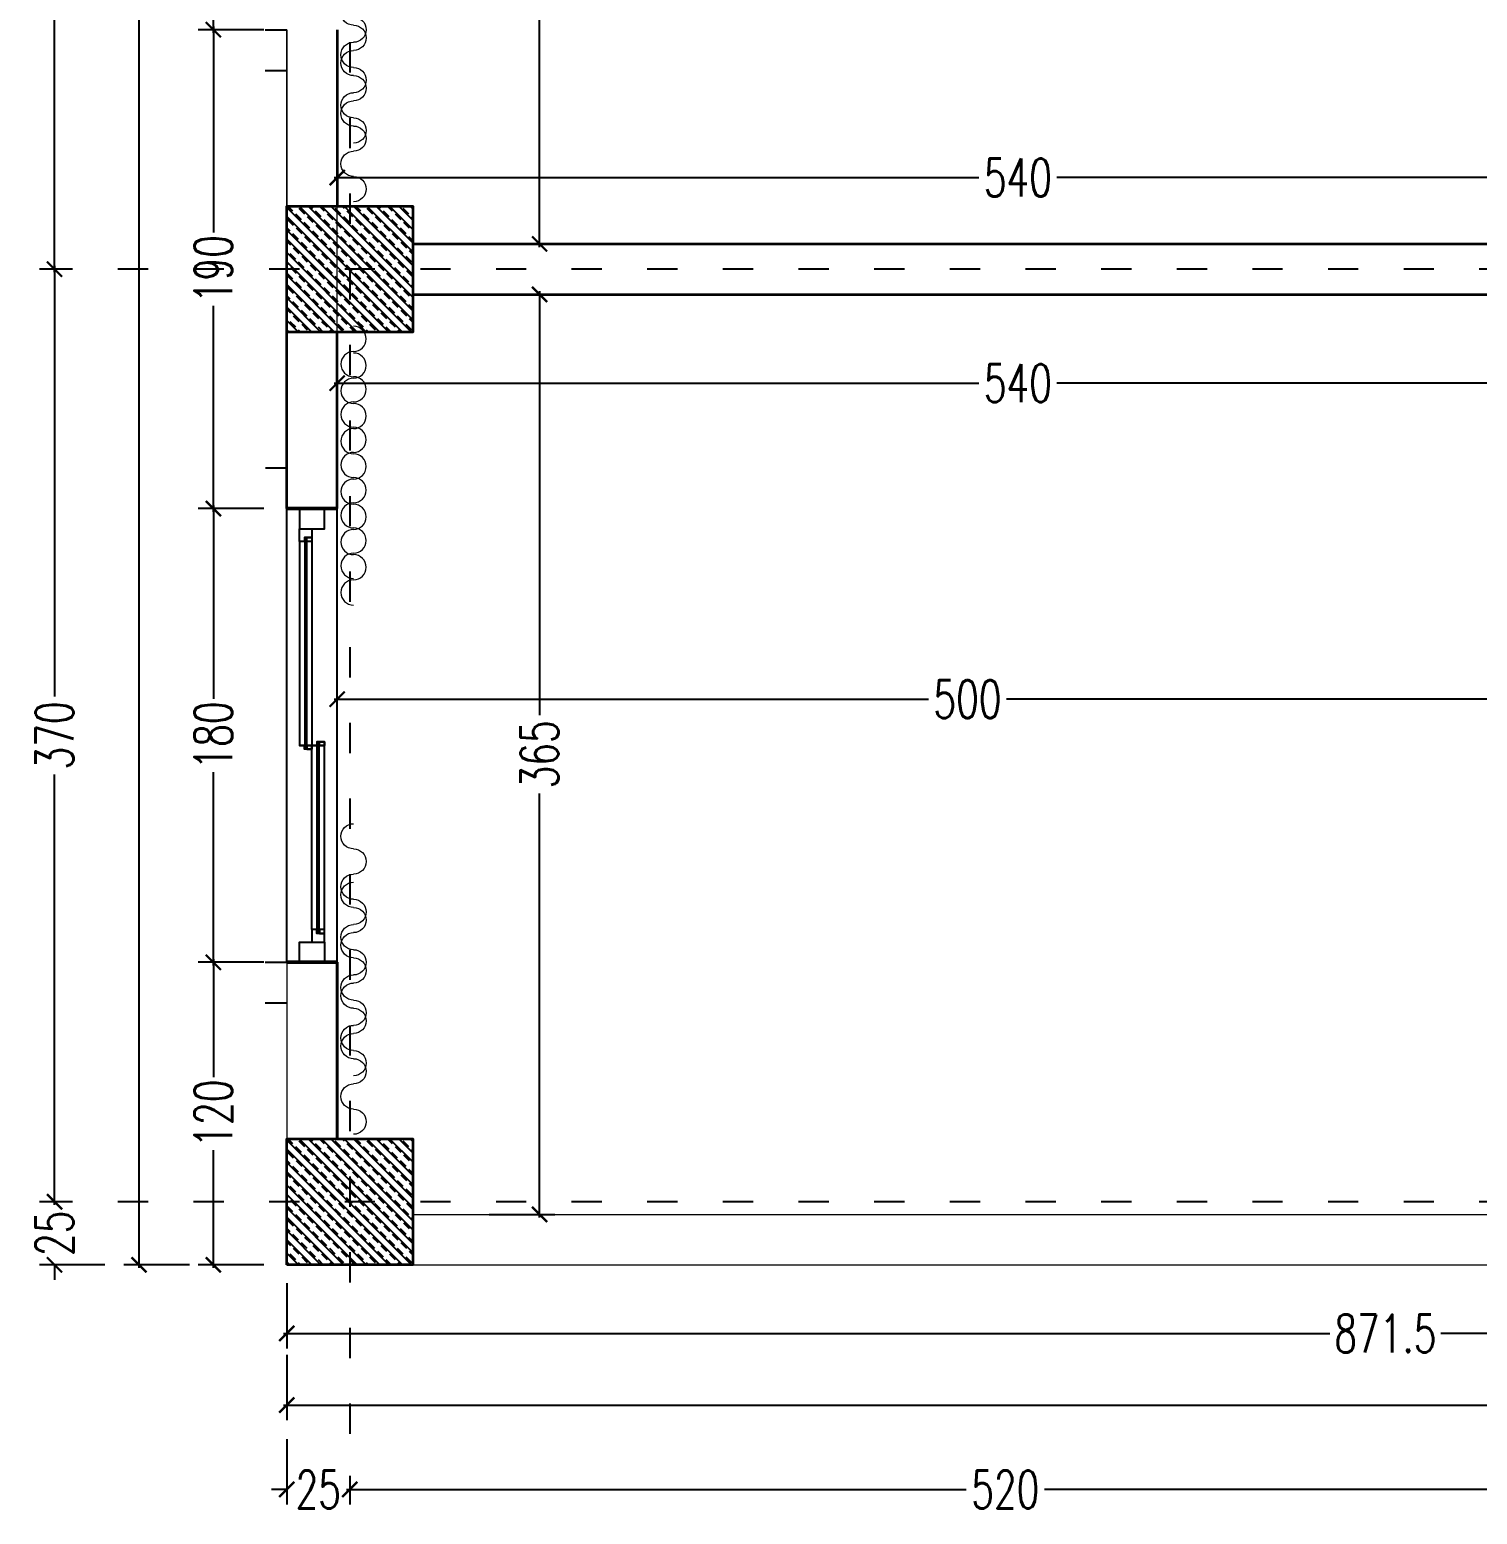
# Model space of a CAD drawing. Header units: centimetres. Extents: x -3207095 to 15275363, y -32656 to 4798027.
# Drawn here: x 697943 to 698517, y 4436846 to 4437435 of the extents above; entities that cross this region are included whole.
import ezdxf

# ---------------------------------------------------------------- set-up
doc = ezdxf.new("R2010")
doc.units = ezdxf.units.CM
doc.linetypes.add('ACAD_ISO03W100', pattern=[30, 12, -18])
doc.linetypes.add('DUZ', pattern=[500, 500])
doc.layers.get('0').update_dxf_attribs({"color": 1, "linetype": 'DUZ'})
for name, color, linetype in [('AGAC', 116, 'Continuous'), ('DIM', 1, 'DUZ'), ('KOLTAR_F', 145, 'Continuous'), ('PEN', 161, 'Continuous'), ('söve', 26, 'DUZ')]:
    doc.layers.add(name, color=color, linetype=linetype)
for name, color, linetype, lineweight in [('cam', 143, 'Continuous', 20), ('DUV', 220, 'Continuous', 50), ('DUVAR', 7, 'Continuous', 35), ('FE_PERDE', 205, 'Continuous', 15), ('gor25', 142, 'Continuous', 25), ('iç duvar', 7, 'Continuous', 50), ('KOLON_F', 3, 'Continuous', 35)]:
    doc.layers.add(name, color=color, linetype=linetype, lineweight=lineweight)
doc.styles.add('DIM', font='ROMANSTW.SHX', dxfattribs={"width": 0.7})
doc.dimstyles.new('1_100', dxfattribs={"dimtxt": 15, "dimasz": 6, "dimexe": 6, "dimexo": 0, "dimgap": 2, "dimtad": 0, "dimdec": 1, "dimzin": 11, "dimdsep": 46, "dimtxsty": 'DIM', "dimblk": 'ARCHTICK', "dimcen": 3, "dimdle": 1.25, "dimclrt": 2, "dimadec": 0, "dimazin": 0, "dimtfac": 1.25, "dimtdec": 1, "dimtix": 1, "dimtofl": 0, "dimtmove": 1, "dimatfit": 3, "dimldrblk": 'ARCHTICK', "dimfxl": 20, "dimfxlon": 1, "dimtolj": 1, "dimtzin": 0, "dimarcsym": 0})
pattern_1 = [(135, (5203197.566, 3776731.098), (-4.4901280605, -4.4901280605), []), (135, (5203197.566, 3776735.588), (-4.4901280605, -4.4901280605), [3.175, -1.5875])]

# ---------------------------------------------------------------- blocks, each defined once
blk = doc.blocks.new('GEN_BLOCK00601')
at = {"linetype": 'Continuous', "ltscale": 50}
for centre, start, end in [((50, 50), 0, 180), ((250, 50), 0, 180), ((450, 50), 0, 180), ((650, 50), 0, 180), ((850, 50), 0, 180), ((150, 50), 180, 0), ((350, 50), 180, 0), ((550, 50), 180, 0), ((750, 50), 180, 0), ((950, 50), 180, 0)]:
    blk.add_arc(centre, 50, start, end, dxfattribs=at)
for tag in ['Sfb', 'FLOOR']:
    blk.add_attdef(tag, (0, 0), '', height=1)
blk = doc.blocks.new('_ArchTick')
at = {"color": 0, "linetype": 'ByBlock', "const_width": 0.15}
blk.add_lwpolyline([(-0.5, -0.5), (0.5, 0.5)], dxfattribs=at)
blk = doc.blocks.new('*D4727')
at = {"layer": 'Defpoints', "color": 0, "linetype": 'Continuous', "lineweight": 5, "transparency": 16777216}
for p in [(698015.99, 4437614.58), (698045.1, 4437614.58), (698045.1, 4437434.58)]:
    blk.add_point(p, dxfattribs=at)
at = {"layer": 'DIM', "color": 0, "linetype": 'Continuous', "lineweight": -2, "transparency": 16777216}
for p, q in [((698035.99, 4437614.58), (698009.99, 4437614.58)), ((698015.99, 4437615.83), (698015.99, 4437539.08)), ((698015.99, 4437433.33), (698015.99, 4437510.08)), ((698035.99, 4437434.58), (698009.99, 4437434.58))]:
    blk.add_line(p, q, dxfattribs=at)
at = {"layer": 'DIM', "color": 0, "linetype": 'Continuous', "lineweight": -2, "transparency": 16777216, "xscale": 6, "yscale": 6, "zscale": 6}
for p, rotation in [((698015.99, 4437614.58), 90), ((698015.99, 4437434.58), 270)]:
    blk.add_blockref('_ArchTick', p, dxfattribs=dict(at, rotation=rotation))
at = {"layer": 'DIM', "color": 2, "linetype": 'Continuous', "lineweight": 5, "transparency": 16777216, "insert": (698015.99, 4437524.58), "char_height": 15, "attachment_point": 5, "rotation": 90, "style": 'DIM'}
blk.add_mtext('\\A1;180', dxfattribs=at)
blk = doc.blocks.new('*D4728')
at = {"layer": 'Defpoints', "color": 0, "linetype": 'Continuous', "lineweight": 5, "transparency": 16777216}
for p in [(698015.99, 4437434.58), (698045.1, 4437434.58), (698045.1, 4437244.58)]:
    blk.add_point(p, dxfattribs=at)
at = {"layer": 'DIM', "color": 0, "linetype": 'Continuous', "lineweight": -2, "transparency": 16777216}
for p, q in [((698035.99, 4437434.58), (698009.99, 4437434.58)), ((698015.99, 4437435.83), (698015.99, 4437354.08)), ((698015.99, 4437243.33), (698015.99, 4437325.08)), ((698035.99, 4437244.58), (698009.99, 4437244.58))]:
    blk.add_line(p, q, dxfattribs=at)
at = {"layer": 'DIM', "color": 0, "linetype": 'Continuous', "lineweight": -2, "transparency": 16777216, "xscale": 6, "yscale": 6, "zscale": 6}
for p, rotation in [((698015.99, 4437434.58), 90), ((698015.99, 4437244.58), 270)]:
    blk.add_blockref('_ArchTick', p, dxfattribs=dict(at, rotation=rotation))
at = {"layer": 'DIM', "color": 2, "linetype": 'Continuous', "lineweight": 5, "transparency": 16777216, "insert": (698015.99, 4437339.58), "char_height": 15, "attachment_point": 5, "rotation": 90, "style": 'DIM'}
blk.add_mtext('\\A1;190', dxfattribs=at)
blk = doc.blocks.new('*D4729')
at = {"layer": 'Defpoints', "color": 0, "linetype": 'Continuous', "lineweight": 5, "transparency": 16777216}
for p in [(698015.99, 4437244.58), (698045.1, 4437244.58), (698045.1, 4437064.58)]:
    blk.add_point(p, dxfattribs=at)
at = {"layer": 'DIM', "color": 0, "linetype": 'Continuous', "lineweight": -2, "transparency": 16777216}
for p, q in [((698035.99, 4437244.58), (698009.99, 4437244.58)), ((698015.99, 4437245.83), (698015.99, 4437169.08)), ((698015.99, 4437063.33), (698015.99, 4437140.08)), ((698035.99, 4437064.58), (698009.99, 4437064.58))]:
    blk.add_line(p, q, dxfattribs=at)
at = {"layer": 'DIM', "color": 0, "linetype": 'Continuous', "lineweight": -2, "transparency": 16777216, "xscale": 6, "yscale": 6, "zscale": 6}
for p, rotation in [((698015.99, 4437244.58), 90), ((698015.99, 4437064.58), 270)]:
    blk.add_blockref('_ArchTick', p, dxfattribs=dict(at, rotation=rotation))
at = {"layer": 'DIM', "color": 2, "linetype": 'Continuous', "lineweight": 5, "transparency": 16777216, "insert": (698015.99, 4437154.58), "char_height": 15, "attachment_point": 5, "rotation": 90, "style": 'DIM'}
blk.add_mtext('\\A1;180', dxfattribs=at)
blk = doc.blocks.new('*D4730')
at = {"layer": 'Defpoints', "color": 0, "linetype": 'Continuous', "lineweight": 5, "transparency": 16777216}
for p in [(698045.1, 4437064.58), (698015.99, 4436944.58), (698045.1, 4436944.58)]:
    blk.add_point(p, dxfattribs=at)
at = {"layer": 'DIM', "color": 0, "linetype": 'Continuous', "lineweight": -2, "transparency": 16777216}
for p, q in [((698015.99, 4437065.83), (698015.99, 4437019.08)), ((698035.99, 4437064.58), (698009.99, 4437064.58)), ((698015.99, 4436943.33), (698015.99, 4436990.08)), ((698035.99, 4436944.58), (698009.99, 4436944.58))]:
    blk.add_line(p, q, dxfattribs=at)
at = {"layer": 'DIM', "color": 0, "linetype": 'Continuous', "lineweight": -2, "transparency": 16777216, "xscale": 6, "yscale": 6, "zscale": 6}
for p, rotation in [((698015.99, 4437064.58), 90), ((698015.99, 4436944.58), 270)]:
    blk.add_blockref('_ArchTick', p, dxfattribs=dict(at, rotation=rotation))
at = {"layer": 'DIM', "color": 2, "linetype": 'Continuous', "lineweight": 5, "transparency": 16777216, "insert": (698015.99, 4437004.58), "char_height": 15, "attachment_point": 5, "rotation": 90, "style": 'DIM'}
blk.add_mtext('\\A1;120', dxfattribs=at)
blk = doc.blocks.new('*D5169')
at = {"layer": 'Defpoints', "color": 0, "linetype": 'Continuous', "lineweight": 5, "transparency": 16777216}
for p in [(697960.17, 4438079.58), (697953, 4437339.58), (697960.17, 4437339.58)]:
    blk.add_point(p, dxfattribs=at)
at = {"layer": 'DIM', "color": 0, "linetype": 'Continuous', "lineweight": -2, "transparency": 16777216}
for p, q in [((697960.17, 4438079.58), (697947, 4438079.58)), ((697953, 4438080.83), (697953, 4437725.08)), ((697953, 4437338.33), (697953, 4437694.08)), ((697960.17, 4437339.58), (697947, 4437339.58))]:
    blk.add_line(p, q, dxfattribs=at)
at = {"layer": 'DIM', "color": 0, "linetype": 'Continuous', "lineweight": -2, "transparency": 16777216, "xscale": 6, "yscale": 6, "zscale": 6}
for p, rotation in [((697953, 4438079.58), 90), ((697953, 4437339.58), 270)]:
    blk.add_blockref('_ArchTick', p, dxfattribs=dict(at, rotation=rotation))
at = {"layer": 'DIM', "color": 2, "linetype": 'Continuous', "lineweight": 5, "transparency": 16777216, "insert": (697953, 4437709.58), "char_height": 15, "attachment_point": 5, "rotation": 90, "style": 'DIM'}
blk.add_mtext('\\A1;740', dxfattribs=at)
blk = doc.blocks.new('*D5170')
at = {"layer": 'Defpoints', "color": 0, "linetype": 'Continuous', "lineweight": 5, "transparency": 16777216}
for p in [(697960.17, 4437339.58), (697953, 4436969.58), (697960.17, 4436969.58)]:
    blk.add_point(p, dxfattribs=at)
at = {"layer": 'DIM', "color": 0, "linetype": 'Continuous', "lineweight": -2, "transparency": 16777216}
for p, q in [((697960.17, 4437339.58), (697947, 4437339.58)), ((697953, 4437340.83), (697953, 4437170.08)), ((697953, 4436968.33), (697953, 4437139.08)), ((697960.17, 4436969.58), (697947, 4436969.58))]:
    blk.add_line(p, q, dxfattribs=at)
at = {"layer": 'DIM', "color": 0, "linetype": 'Continuous', "lineweight": -2, "transparency": 16777216, "xscale": 6, "yscale": 6, "zscale": 6}
for p, rotation in [((697953, 4437339.58), 90), ((697953, 4436969.58), 270)]:
    blk.add_blockref('_ArchTick', p, dxfattribs=dict(at, rotation=rotation))
at = {"layer": 'DIM', "color": 2, "linetype": 'Continuous', "lineweight": 5, "transparency": 16777216, "insert": (697953, 4437154.58), "char_height": 15, "attachment_point": 5, "rotation": 90, "style": 'DIM'}
blk.add_mtext('\\A1;370', dxfattribs=at)
blk = doc.blocks.new('*D5171')
at = {"layer": 'Defpoints', "color": 0, "linetype": 'Continuous', "lineweight": 5, "transparency": 16777216}
for p in [(697960.17, 4436969.58), (697953, 4436944.58), (698009.99, 4436944.58)]:
    blk.add_point(p, dxfattribs=at)
at = {"layer": 'DIM', "color": 0, "linetype": 'Continuous', "lineweight": -2, "transparency": 16777216}
for p, q in [((697953, 4436969.58), (697953, 4436975.58)), ((697960.17, 4436969.58), (697947, 4436969.58)), ((697973, 4436944.58), (697947, 4436944.58)), ((697953, 4436944.58), (697953, 4436938.58))]:
    blk.add_line(p, q, dxfattribs=at)
at = {"layer": 'DIM', "color": 0, "linetype": 'Continuous', "lineweight": -2, "transparency": 16777216, "xscale": 6, "yscale": 6, "zscale": 6}
for p, rotation in [((697953, 4436969.58), 270), ((697953, 4436944.58), 90)]:
    blk.add_blockref('_ArchTick', p, dxfattribs=dict(at, rotation=rotation))
at = {"layer": 'DIM', "color": 2, "linetype": 'Continuous', "lineweight": 5, "transparency": 16777216, "insert": (697953, 4436957.08), "char_height": 15, "attachment_point": 5, "rotation": 90, "style": 'DIM'}
blk.add_mtext('\\A1;25', dxfattribs=at)
blk = doc.blocks.new('*D5172')
at = {"layer": 'Defpoints', "color": 0, "linetype": 'Continuous', "lineweight": 5, "transparency": 16777216}
for p in [(697986.53, 4439884.58), (698009.99, 4439884.58), (698009.99, 4436944.58)]:
    blk.add_point(p, dxfattribs=at)
at = {"layer": 'DIM', "color": 0, "linetype": 'Continuous', "lineweight": -2, "transparency": 16777216}
for p, q in [((698006.53, 4439884.58), (697980.53, 4439884.58)), ((697986.53, 4439885.83), (697986.53, 4438435.08)), ((697986.53, 4436943.33), (697986.53, 4438394.08)), ((698006.53, 4436944.58), (697980.53, 4436944.58))]:
    blk.add_line(p, q, dxfattribs=at)
at = {"layer": 'DIM', "color": 0, "linetype": 'Continuous', "lineweight": -2, "transparency": 16777216, "xscale": 6, "yscale": 6, "zscale": 6}
for p, rotation in [((697986.53, 4439884.58), 90), ((697986.53, 4436944.58), 270)]:
    blk.add_blockref('_ArchTick', p, dxfattribs=dict(at, rotation=rotation))
at = {"layer": 'DIM', "color": 2, "linetype": 'Continuous', "lineweight": 5, "transparency": 16777216, "insert": (697986.53, 4438414.58), "char_height": 15, "attachment_point": 5, "rotation": 90, "style": 'DIM'}
blk.add_mtext('\\A1;2940', dxfattribs=at)
blk = doc.blocks.new('*D5194')
at = {"layer": 'Defpoints', "color": 0, "linetype": 'Continuous', "lineweight": 5, "transparency": 16777216}
for p in [(698045.1, 4436944.58), (698916.6, 4436944.58), (698916.6, 4436917.34)]:
    blk.add_point(p, dxfattribs=at)
at = {"layer": 'DIM', "color": 0, "linetype": 'Continuous', "lineweight": -2, "transparency": 16777216}
for p, q in [((698045.1, 4436937.34), (698045.1, 4436911.34)), ((698916.6, 4436937.34), (698916.6, 4436911.34)), ((698043.85, 4436917.34), (698458.85, 4436917.34)), ((698917.85, 4436917.34), (698502.85, 4436917.34))]:
    blk.add_line(p, q, dxfattribs=at)
at = {"layer": 'DIM', "color": 0, "linetype": 'Continuous', "lineweight": -2, "transparency": 16777216, "xscale": 6, "yscale": 6, "zscale": 6, "rotation": 180}
blk.add_blockref('_ArchTick', (698045.1, 4436917.34), dxfattribs=at)
at = {"layer": 'DIM', "color": 0, "linetype": 'Continuous', "lineweight": -2, "transparency": 16777216, "xscale": 6, "yscale": 6, "zscale": 6}
blk.add_blockref('_ArchTick', (698916.6, 4436917.34), dxfattribs=at)
at = {"layer": 'DIM', "color": 2, "linetype": 'Continuous', "lineweight": 5, "transparency": 16777216, "insert": (698480.85, 4436917.34), "char_height": 15, "attachment_point": 5, "style": 'DIM'}
blk.add_mtext('\\A1;871.5', dxfattribs=at)
blk = doc.blocks.new('*D5197')
at = {"layer": 'Defpoints', "color": 0, "linetype": 'Continuous', "lineweight": 5, "transparency": 16777216}
for p in [(698045.1, 4436911.34), (701795.1, 4436911.34), (701795.1, 4436888.92)]:
    blk.add_point(p, dxfattribs=at)
at = {"layer": 'DIM', "color": 0, "linetype": 'Continuous', "lineweight": -2, "transparency": 16777216}
for p, q in [((698045.1, 4436908.92), (698045.1, 4436882.92)), ((701795.1, 4436908.92), (701795.1, 4436882.92)), ((698043.85, 4436888.92), (699899.6, 4436888.92)), ((701796.35, 4436888.92), (699940.6, 4436888.92))]:
    blk.add_line(p, q, dxfattribs=at)
at = {"layer": 'DIM', "color": 0, "linetype": 'Continuous', "lineweight": -2, "transparency": 16777216, "xscale": 6, "yscale": 6, "zscale": 6, "rotation": 180}
blk.add_blockref('_ArchTick', (698045.1, 4436888.92), dxfattribs=at)
at = {"layer": 'DIM', "color": 0, "linetype": 'Continuous', "lineweight": -2, "transparency": 16777216, "xscale": 6, "yscale": 6, "zscale": 6}
blk.add_blockref('_ArchTick', (701795.1, 4436888.92), dxfattribs=at)
at = {"layer": 'DIM', "color": 2, "linetype": 'Continuous', "lineweight": 5, "transparency": 16777216, "insert": (699920.1, 4436888.92), "char_height": 15, "attachment_point": 5, "style": 'DIM'}
blk.add_mtext('\\A1;3750', dxfattribs=at)
blk = doc.blocks.new('*D5198')
at = {"layer": 'Defpoints', "color": 0, "linetype": 'Continuous', "lineweight": 5, "transparency": 16777216}
for p in [(698045.1, 4436882.92), (698070.1, 4436857.9), (698070.1, 4436855.44)]:
    blk.add_point(p, dxfattribs=at)
at = {"layer": 'DIM', "color": 0, "linetype": 'Continuous', "lineweight": -2, "transparency": 16777216}
for p, q in [((698045.1, 4436875.44), (698045.1, 4436849.44)), ((698045.1, 4436855.44), (698039.1, 4436855.44)), ((698070.1, 4436857.9), (698070.1, 4436849.44)), ((698070.1, 4436855.44), (698076.1, 4436855.44))]:
    blk.add_line(p, q, dxfattribs=at)
at = {"layer": 'DIM', "color": 0, "linetype": 'Continuous', "lineweight": -2, "transparency": 16777216, "xscale": 6, "yscale": 6, "zscale": 6}
blk.add_blockref('_ArchTick', (698045.1, 4436855.44), dxfattribs=at)
at = {"layer": 'DIM', "color": 0, "linetype": 'Continuous', "lineweight": -2, "transparency": 16777216, "xscale": 6, "yscale": 6, "zscale": 6, "rotation": 180}
blk.add_blockref('_ArchTick', (698070.1, 4436855.44), dxfattribs=at)
at = {"layer": 'DIM', "color": 2, "linetype": 'Continuous', "lineweight": 5, "transparency": 16777216, "insert": (698057.6, 4436855.44), "char_height": 15, "attachment_point": 5, "style": 'DIM'}
blk.add_mtext('\\A1;25', dxfattribs=at)
blk = doc.blocks.new('*D5199')
at = {"layer": 'Defpoints', "color": 0, "linetype": 'Continuous', "lineweight": 5, "transparency": 16777216}
for p in [(698070.1, 4436860.88), (698590.1, 4436860.88), (698590.1, 4436855.44)]:
    blk.add_point(p, dxfattribs=at)
at = {"layer": 'DIM', "color": 0, "linetype": 'Continuous', "lineweight": -2, "transparency": 16777216}
for p, q in [((698070.1, 4436860.88), (698070.1, 4436849.44)), ((698590.1, 4436860.88), (698590.1, 4436849.44)), ((698068.85, 4436855.44), (698314.6, 4436855.44)), ((698591.35, 4436855.44), (698345.6, 4436855.44))]:
    blk.add_line(p, q, dxfattribs=at)
at = {"layer": 'DIM', "color": 0, "linetype": 'Continuous', "lineweight": -2, "transparency": 16777216, "xscale": 6, "yscale": 6, "zscale": 6, "rotation": 180}
blk.add_blockref('_ArchTick', (698070.1, 4436855.44), dxfattribs=at)
at = {"layer": 'DIM', "color": 0, "linetype": 'Continuous', "lineweight": -2, "transparency": 16777216, "xscale": 6, "yscale": 6, "zscale": 6}
blk.add_blockref('_ArchTick', (698590.1, 4436855.44), dxfattribs=at)
at = {"layer": 'DIM', "color": 2, "linetype": 'Continuous', "lineweight": 5, "transparency": 16777216, "insert": (698330.1, 4436855.44), "char_height": 15, "attachment_point": 5, "style": 'DIM'}
blk.add_mtext('\\A1;520', dxfattribs=at)
blk = doc.blocks.new('*D5214')
at = {"layer": 'Defpoints', "color": 0, "linetype": 'Continuous', "lineweight": 5, "transparency": 16777216}
for p in [(698105.93, 4437699.58), (698105.93, 4437349.58), (698145.37, 4437349.58)]:
    blk.add_point(p, dxfattribs=at)
at = {"layer": 'DIM', "color": 0, "linetype": 'Continuous', "lineweight": -2, "transparency": 16777216}
for p, q in [((698125.37, 4437699.58), (698151.37, 4437699.58)), ((698145.37, 4437700.83), (698145.37, 4437563.88)), ((698145.37, 4437348.33), (698145.37, 4437532.88)), ((698125.37, 4437349.58), (698151.37, 4437349.58))]:
    blk.add_line(p, q, dxfattribs=at)
at = {"layer": 'DIM', "color": 0, "linetype": 'Continuous', "lineweight": -2, "transparency": 16777216, "xscale": 6, "yscale": 6, "zscale": 6}
for p, rotation in [((698145.37, 4437699.58), 90), ((698145.37, 4437349.58), 270)]:
    blk.add_blockref('_ArchTick', p, dxfattribs=dict(at, rotation=rotation))
at = {"layer": 'DIM', "color": 2, "linetype": 'Continuous', "lineweight": 5, "transparency": 16777216, "insert": (698145.37, 4437548.38), "char_height": 15, "attachment_point": 5, "rotation": 90, "style": 'DIM'}
blk.add_mtext('\\A1;350', dxfattribs=at)
blk = doc.blocks.new('*D5215')
at = {"layer": 'Defpoints', "color": 0, "linetype": 'Continuous', "lineweight": 5, "transparency": 16777216}
for p in [(698105.93, 4437329.58), (698105.93, 4436964.58), (698145.37, 4436964.58)]:
    blk.add_point(p, dxfattribs=at)
at = {"layer": 'DIM', "color": 0, "linetype": 'Continuous', "lineweight": -2, "transparency": 16777216}
for p, q in [((698145.37, 4437330.83), (698145.37, 4437162.58)), ((698125.37, 4437329.58), (698151.37, 4437329.58)), ((698145.37, 4436963.33), (698145.37, 4437131.58)), ((698125.37, 4436964.58), (698151.37, 4436964.58))]:
    blk.add_line(p, q, dxfattribs=at)
at = {"layer": 'DIM', "color": 0, "linetype": 'Continuous', "lineweight": -2, "transparency": 16777216, "xscale": 6, "yscale": 6, "zscale": 6}
for p, rotation in [((698145.37, 4437329.58), 90), ((698145.37, 4436964.58), 270)]:
    blk.add_blockref('_ArchTick', p, dxfattribs=dict(at, rotation=rotation))
at = {"layer": 'DIM', "color": 2, "linetype": 'Continuous', "lineweight": 5, "transparency": 16777216, "insert": (698145.37, 4437147.08), "char_height": 15, "attachment_point": 5, "rotation": 90, "style": 'DIM'}
blk.add_mtext('\\A1;365', dxfattribs=at)
blk = doc.blocks.new('*D5216')
at = {"layer": 'Defpoints', "color": 0, "linetype": 'Continuous', "lineweight": 5, "transparency": 16777216}
for p in [(698605.1, 4437295.58), (698065.1, 4437294.36), (698065.1, 4437293.27)]:
    blk.add_point(p, dxfattribs=at)
at = {"layer": 'DIM', "color": 0, "linetype": 'Continuous', "lineweight": -2, "transparency": 16777216}
for p, q in [((698065.1, 4437293.27), (698065.1, 4437300.36)), ((698605.1, 4437295.58), (698605.1, 4437288.36)), ((698063.85, 4437294.36), (698319.6, 4437294.36)), ((698606.35, 4437294.36), (698350.6, 4437294.36))]:
    blk.add_line(p, q, dxfattribs=at)
at = {"layer": 'DIM', "color": 0, "linetype": 'Continuous', "lineweight": -2, "transparency": 16777216, "xscale": 6, "yscale": 6, "zscale": 6, "rotation": 180}
blk.add_blockref('_ArchTick', (698065.1, 4437294.36), dxfattribs=at)
at = {"layer": 'DIM', "color": 0, "linetype": 'Continuous', "lineweight": -2, "transparency": 16777216, "xscale": 6, "yscale": 6, "zscale": 6}
blk.add_blockref('_ArchTick', (698605.1, 4437294.36), dxfattribs=at)
at = {"layer": 'DIM', "color": 2, "linetype": 'Continuous', "lineweight": 5, "transparency": 16777216, "insert": (698335.1, 4437294.36), "char_height": 15, "attachment_point": 5, "style": 'DIM'}
blk.add_mtext('\\A1;540', dxfattribs=at)
blk = doc.blocks.new('*D5248')
at = {"layer": 'Defpoints', "color": 0, "linetype": 'Continuous', "lineweight": 5, "transparency": 16777216}
for p in [(698065.1, 4437375.91), (698065.1, 4437375.91), (698605.1, 4437375.91)]:
    blk.add_point(p, dxfattribs=at)
at = {"layer": 'DIM', "color": 0, "linetype": 'Continuous', "lineweight": -2, "transparency": 16777216}
for p, q in [((698065.1, 4437375.91), (698065.1, 4437381.91)), ((698605.1, 4437375.91), (698605.1, 4437381.91)), ((698063.85, 4437375.91), (698319.6, 4437375.91)), ((698606.35, 4437375.91), (698350.6, 4437375.91))]:
    blk.add_line(p, q, dxfattribs=at)
at = {"layer": 'DIM', "color": 0, "linetype": 'Continuous', "lineweight": -2, "transparency": 16777216, "xscale": 6, "yscale": 6, "zscale": 6, "rotation": 180}
blk.add_blockref('_ArchTick', (698065.1, 4437375.91), dxfattribs=at)
at = {"layer": 'DIM', "color": 0, "linetype": 'Continuous', "lineweight": -2, "transparency": 16777216, "xscale": 6, "yscale": 6, "zscale": 6}
blk.add_blockref('_ArchTick', (698605.1, 4437375.91), dxfattribs=at)
at = {"layer": 'DIM', "color": 2, "linetype": 'Continuous', "lineweight": 5, "transparency": 16777216, "insert": (698335.1, 4437375.91), "char_height": 15, "attachment_point": 5, "style": 'DIM'}
blk.add_mtext('\\A1;540', dxfattribs=at)
blk = doc.blocks.new('*D5257')
at = {"layer": 'Defpoints', "color": 0, "linetype": 'Continuous', "lineweight": 5, "transparency": 16777216}
for p in [(698065.1, 4437169), (698065.1, 4437154.58), (698565.1, 4437154.58)]:
    blk.add_point(p, dxfattribs=at)
at = {"layer": 'DIM', "color": 0, "linetype": 'Continuous', "lineweight": -2, "transparency": 16777216}
for p, q in [((698065.1, 4437154.58), (698065.1, 4437175)), ((698565.1, 4437154.58), (698565.1, 4437175)), ((698063.85, 4437169), (698299.6, 4437169)), ((698566.35, 4437169), (698330.6, 4437169))]:
    blk.add_line(p, q, dxfattribs=at)
at = {"layer": 'DIM', "color": 0, "linetype": 'Continuous', "lineweight": -2, "transparency": 16777216, "xscale": 6, "yscale": 6, "zscale": 6, "rotation": 180}
blk.add_blockref('_ArchTick', (698065.1, 4437169), dxfattribs=at)
at = {"layer": 'DIM', "color": 0, "linetype": 'Continuous', "lineweight": -2, "transparency": 16777216, "xscale": 6, "yscale": 6, "zscale": 6}
blk.add_blockref('_ArchTick', (698565.1, 4437169), dxfattribs=at)
at = {"layer": 'DIM', "color": 2, "linetype": 'Continuous', "lineweight": 5, "transparency": 16777216, "insert": (698315.1, 4437169), "char_height": 15, "attachment_point": 5, "style": 'DIM'}
blk.add_mtext('\\A1;500', dxfattribs=at)

msp = doc.modelspace()

# ---------------------------------------------------------------- hatches: boundary and pattern name
at = {"layer": 'KOLTAR_F'}
h = msp.add_hatch(dxfattribs=at)
h.set_pattern_fill('ANSI33', color=256, angle=90, style=0)
h.set_pattern_definition([(135, (5202457.566, 3776731.098), (-4.4901280605, -4.4901280605), []), (135, (5202457.566, 3776735.588), (-4.4901280605, -4.4901280605), [3.175, -1.5875])])
h.paths.add_polyline_path([(698045.1, 4437314.58), (698045.1, 4437364.58), (698095.1, 4437364.58), (698095.1, 4437314.58)])
h = msp.add_hatch(dxfattribs=at)
h.set_pattern_fill('ANSI33', color=256, angle=90, style=0)
h.set_pattern_definition(pattern_1)
h.paths.add_polyline_path([(698045.1, 4437314.58), (698045.1, 4437364.58), (698095.1, 4437364.58), (698095.1, 4437314.58)])
h = msp.add_hatch(dxfattribs=at)
h.set_pattern_fill('ANSI33', color=256, angle=90, style=0)
h.set_pattern_definition(pattern_1)
h.paths.add_polyline_path([(698045.1, 4437314.58), (698045.1, 4437364.58), (698095.1, 4437364.58), (698095.1, 4437314.58)])
h = msp.add_hatch(dxfattribs=at)
h.set_pattern_fill('ANSI33', color=256, angle=90, style=0)
h.set_pattern_definition([(135, (5202457.566, 3776361.098), (-4.4901280605, -4.4901280605), []), (135, (5202457.566, 3776365.588), (-4.4901280605, -4.4901280605), [3.175, -1.5875])])
h.paths.add_polyline_path([(698045.1, 4436944.58), (698045.1, 4436994.58), (698095.1, 4436994.58), (698095.1, 4436944.58)])
h = msp.add_hatch(dxfattribs=at)
h.set_pattern_fill('ANSI33', color=256, angle=90, style=0)
h.set_pattern_definition([(135, (5203197.566, 3776361.098), (-4.4901280605, -4.4901280605), []), (135, (5203197.566, 3776365.588), (-4.4901280605, -4.4901280605), [3.175, -1.5875])])
h.paths.add_polyline_path([(698045.1, 4436944.58), (698045.1, 4436994.58), (698095.1, 4436994.58), (698095.1, 4436944.58)])

# ---------------------------------------------------------------- linework, layer by layer
at = {"color": 232, "linetype": 'ACAD_ISO03W100'}
for p, q in [((698070.1, 4439979.58), (698070.1, 4436849.58)), ((701890.1, 4437339.58), (697950.1, 4437339.58)), ((701890.1, 4436969.58), (697950.1, 4436969.58))]:
    msp.add_line(p, q, dxfattribs=at)
at = {"layer": 'AGAC'}
for p, q in [((698045.1, 4437064.58), (698045.1, 4437244.58)), ((698045.1, 4437064.58), (698045.1, 4437244.58)), ((698045.1, 4437064.58), (698045.1, 4437244.58)), ((698065.1, 4437064.58), (698065.1, 4437244.58)), ((698065.1, 4437064.58), (698065.1, 4437244.58)), ((698065.1, 4437064.58), (698065.1, 4437244.58))]:
    msp.add_line(p, q, dxfattribs=at)
at = {"layer": 'cam'}
for p, q in [((698052.1, 4437233.08), (698052.1, 4437149.08)), ((698052.1, 4437233.08), (698052.1, 4437149.08)), ((698052.1, 4437233.08), (698052.1, 4437149.08)), ((698052.6, 4437233.08), (698052.6, 4437149.08)), ((698052.6, 4437233.08), (698052.6, 4437149.08)), ((698052.6, 4437233.08), (698052.6, 4437149.08)), ((698053.1, 4437233.08), (698053.1, 4437149.08)), ((698053.1, 4437233.08), (698053.1, 4437149.08)), ((698053.1, 4437233.08), (698053.1, 4437149.08)), ((698057.1, 4437076.08), (698057.1, 4437152.08)), ((698057.1, 4437076.08), (698057.1, 4437152.08)), ((698057.1, 4437076.08), (698057.1, 4437152.08)), ((698057.6, 4437076.08), (698057.6, 4437152.08)), ((698057.6, 4437076.08), (698057.6, 4437152.08)), ((698057.6, 4437076.08), (698057.6, 4437152.08)), ((698058.1, 4437076.08), (698058.1, 4437152.08)), ((698058.1, 4437076.08), (698058.1, 4437152.08)), ((698058.1, 4437076.08), (698058.1, 4437152.08))]:
    msp.add_line(p, q, dxfattribs=at)
at = {"layer": 'DUV'}
for p, q in [((698065.1, 4437244.58), (698045.1, 4437244.58)), ((698065.1, 4437244.58), (698045.1, 4437244.58)), ((698065.1, 4437244.58), (698045.1, 4437244.58)), ((698065.1, 4437244.58), (698045.1, 4437244.58)), ((698065.1, 4437244.58), (698045.1, 4437244.58)), ((698065.1, 4437064.58), (698045.1, 4437064.58)), ((698065.1, 4437064.58), (698045.1, 4437064.58)), ((698065.1, 4437064.58), (698045.1, 4437064.58)), ((698065.1, 4437064.58), (698045.1, 4437064.58)), ((698065.1, 4437064.58), (698045.1, 4437064.58))]:
    msp.add_line(p, q, dxfattribs=at)
at = {"layer": 'DUVAR'}
for p, q in [((698065.1, 4437434.58), (698065.1, 4437364.58)), ((698065.1, 4437434.58), (698065.1, 4437364.58)), ((698095.1, 4437349.58), (698565.1, 4437349.58)), ((698095.1, 4437329.58), (698565.1, 4437329.58)), ((698045.1, 4437244.58), (698045.1, 4437314.58)), ((698045.1, 4437244.58), (698045.1, 4437314.58)), ((698065.1, 4437244.58), (698065.1, 4437314.58)), ((698065.1, 4437244.58), (698065.1, 4437314.58)), ((698065.1, 4437244.58), (698045.1, 4437244.58)), ((698065.1, 4437244.58), (698045.1, 4437244.58)), ((698065.1, 4437244.58), (698045.1, 4437244.58)), ((698065.1, 4437064.58), (698045.1, 4437064.58)), ((698065.1, 4437064.58), (698045.1, 4437064.58)), ((698065.1, 4437064.58), (698045.1, 4437064.58)), ((698065.1, 4437064.58), (698065.1, 4436994.58)), ((698065.1, 4437064.58), (698065.1, 4436994.58)), ((698065.1, 4436994.58), (698065.1, 4437064.58))]:
    msp.add_line(p, q, dxfattribs=at)
at = {"layer": 'gor25'}
for p, q in [((698050.1, 4437231.58), (698050.1, 4437150.58)), ((698050.1, 4437231.58), (698050.1, 4437150.58)), ((698050.1, 4437231.58), (698050.1, 4437150.58)), ((698055.1, 4437231.58), (698055.1, 4437150.58)), ((698055.1, 4437231.58), (698055.1, 4437150.58)), ((698055.1, 4437231.58), (698055.1, 4437150.58)), ((698055.1, 4437077.58), (698055.1, 4437150.58)), ((698055.1, 4437077.58), (698055.1, 4437150.58)), ((698055.1, 4437077.58), (698055.1, 4437150.58)), ((698060.1, 4437077.58), (698060.1, 4437150.58)), ((698060.1, 4437077.58), (698060.1, 4437150.58)), ((698060.1, 4437077.58), (698060.1, 4437150.58))]:
    msp.add_line(p, q, dxfattribs=at)
at = {"layer": 'iç duvar', "color": 7, "lineweight": 18}
for p, q in [((698045.1, 4437244.58), (698045.1, 4437434.58)), ((698045.1, 4437434.58), (698045.1, 4437364.58)), ((698045.1, 4437434.58), (698045.1, 4437364.58)), ((698065.1, 4437244.58), (698065.1, 4437434.58)), ((698045.1, 4437064.58), (698045.1, 4436994.58)), ((698045.1, 4437064.58), (698045.1, 4436994.58)), ((698095.1, 4436964.58), (698565.1, 4436964.58)), ((698095.1, 4436964.58), (698565.1, 4436964.58)), ((698095.1, 4436944.58), (698565.1, 4436944.58)), ((698095.1, 4436944.58), (698565.1, 4436944.58))]:
    msp.add_line(p, q, dxfattribs=at)
at = {"layer": 'KOLON_F'}
for points in [[(698045.1, 4437314.58), (698045.1, 4437364.58), (698095.1, 4437364.58), (698095.1, 4437314.58)], [(698045.1, 4437314.58), (698045.1, 4437364.58), (698095.1, 4437364.58), (698095.1, 4437314.58)], [(698045.1, 4437314.58), (698045.1, 4437364.58), (698095.1, 4437364.58), (698095.1, 4437314.58)], [(698045.1, 4437314.58), (698045.1, 4437364.58), (698095.1, 4437364.58), (698095.1, 4437314.58)], [(698045.1, 4437314.58), (698045.1, 4437364.58), (698095.1, 4437364.58), (698095.1, 4437314.58)], [(698045.1, 4437314.58), (698045.1, 4437364.58), (698095.1, 4437364.58), (698095.1, 4437314.58)], [(698045.1, 4436944.58), (698045.1, 4436994.58), (698095.1, 4436994.58), (698095.1, 4436944.58)], [(698045.1, 4436944.58), (698045.1, 4436994.58), (698095.1, 4436994.58), (698095.1, 4436944.58)]]:
    msp.add_lwpolyline(points, close=True, dxfattribs=at)
at = {"layer": 'PEN'}
for points in [[(698050.1, 4437236.58), (698050.1, 4437236.58), (698060.1, 4437236.58), (698060.1, 4437244.58), (698060.1, 4437244.58), (698050.1, 4437244.58), (698050.1, 4437244.58), (698050.1, 4437244.58), (698050.1, 4437236.58)], [(698050.1, 4437236.58), (698050.1, 4437236.58), (698060.1, 4437236.58), (698060.1, 4437244.58), (698060.1, 4437244.58), (698050.1, 4437244.58), (698050.1, 4437244.58), (698050.1, 4437244.58), (698050.1, 4437236.58)], [(698050.1, 4437236.58), (698050.1, 4437236.58), (698060.1, 4437236.58), (698060.1, 4437244.58), (698060.1, 4437244.58), (698050.1, 4437244.58), (698050.1, 4437244.58), (698050.1, 4437244.58), (698050.1, 4437236.58)], [(698050.1, 4437236.58), (698050.1, 4437236.58), (698055.1, 4437236.58), (698055.1, 4437233.08), (698053.1, 4437233.08), (698052.1, 4437233.08), (698052.1, 4437231.58), (698050.1, 4437231.58), (698050.1, 4437236.58)], [(698050.1, 4437236.58), (698050.1, 4437236.58), (698055.1, 4437236.58), (698055.1, 4437233.08), (698053.1, 4437233.08), (698052.1, 4437233.08), (698052.1, 4437231.58), (698050.1, 4437231.58), (698050.1, 4437236.58)], [(698050.1, 4437236.58), (698050.1, 4437236.58), (698055.1, 4437236.58), (698055.1, 4437233.08), (698053.1, 4437233.08), (698052.1, 4437233.08), (698052.1, 4437231.58), (698050.1, 4437231.58), (698050.1, 4437236.58)], [(698055.1, 4437233.08), (698055.1, 4437231.58), (698053.1, 4437231.58), (698053.1, 4437233.08)], [(698055.1, 4437233.08), (698055.1, 4437231.58), (698053.1, 4437231.58), (698053.1, 4437233.08)], [(698055.1, 4437233.08), (698055.1, 4437231.58), (698053.1, 4437231.58), (698053.1, 4437233.08)], [(698050.1, 4437150.58), (698050.1, 4437150.58), (698055.1, 4437150.58), (698055.1, 4437149.08), (698053.1, 4437149.08), (698052.1, 4437149.08), (698052.1, 4437150.58), (698050.1, 4437150.58), (698050.1, 4437150.58)], [(698050.1, 4437150.58), (698050.1, 4437150.58), (698055.1, 4437150.58), (698055.1, 4437149.08), (698053.1, 4437149.08), (698052.1, 4437149.08), (698052.1, 4437150.58), (698050.1, 4437150.58), (698050.1, 4437150.58)], [(698050.1, 4437150.58), (698050.1, 4437150.58), (698055.1, 4437150.58), (698055.1, 4437149.08), (698053.1, 4437149.08), (698052.1, 4437149.08), (698052.1, 4437150.58), (698050.1, 4437150.58), (698050.1, 4437150.58)], [(698055.1, 4437149.08), (698055.1, 4437150.58), (698053.1, 4437150.58), (698053.1, 4437149.08)], [(698055.1, 4437149.08), (698055.1, 4437150.58), (698053.1, 4437150.58), (698053.1, 4437149.08)], [(698055.1, 4437149.08), (698055.1, 4437150.58), (698053.1, 4437150.58), (698053.1, 4437149.08)], [(698055.1, 4437150.58), (698055.1, 4437150.58), (698060.1, 4437150.58), (698060.1, 4437152.08), (698058.1, 4437152.08), (698057.1, 4437152.08), (698057.1, 4437150.58), (698055.1, 4437150.58), (698055.1, 4437150.58)], [(698055.1, 4437150.58), (698055.1, 4437150.58), (698060.1, 4437150.58), (698060.1, 4437152.08), (698058.1, 4437152.08), (698057.1, 4437152.08), (698057.1, 4437150.58), (698055.1, 4437150.58), (698055.1, 4437150.58)], [(698055.1, 4437150.58), (698055.1, 4437150.58), (698060.1, 4437150.58), (698060.1, 4437152.08), (698058.1, 4437152.08), (698057.1, 4437152.08), (698057.1, 4437150.58), (698055.1, 4437150.58), (698055.1, 4437150.58)], [(698060.1, 4437152.08), (698060.1, 4437150.58), (698058.1, 4437150.58), (698058.1, 4437152.08)], [(698060.1, 4437152.08), (698060.1, 4437150.58), (698058.1, 4437150.58), (698058.1, 4437152.08)], [(698060.1, 4437152.08), (698060.1, 4437150.58), (698058.1, 4437150.58), (698058.1, 4437152.08)], [(698055.1, 4437072.58), (698055.1, 4437072.58), (698060.1, 4437072.58), (698060.1, 4437076.08), (698058.1, 4437076.08), (698057.1, 4437076.08), (698057.1, 4437077.58), (698055.1, 4437077.58), (698055.1, 4437072.58)], [(698055.1, 4437072.58), (698055.1, 4437072.58), (698060.1, 4437072.58), (698060.1, 4437076.08), (698058.1, 4437076.08), (698057.1, 4437076.08), (698057.1, 4437077.58), (698055.1, 4437077.58), (698055.1, 4437072.58)], [(698055.1, 4437072.58), (698055.1, 4437072.58), (698060.1, 4437072.58), (698060.1, 4437076.08), (698058.1, 4437076.08), (698057.1, 4437076.08), (698057.1, 4437077.58), (698055.1, 4437077.58), (698055.1, 4437072.58)], [(698060.1, 4437076.08), (698060.1, 4437077.58), (698058.1, 4437077.58), (698058.1, 4437076.08)], [(698060.1, 4437076.08), (698060.1, 4437077.58), (698058.1, 4437077.58), (698058.1, 4437076.08)], [(698060.1, 4437076.08), (698060.1, 4437077.58), (698058.1, 4437077.58), (698058.1, 4437076.08)], [(698050.1, 4437072.58), (698050.1, 4437072.58), (698060.1, 4437072.58), (698060.1, 4437064.58), (698060.1, 4437064.58), (698050.1, 4437064.58), (698050.1, 4437064.58), (698050.1, 4437064.58), (698050.1, 4437072.58)], [(698050.1, 4437072.58), (698050.1, 4437072.58), (698060.1, 4437072.58), (698060.1, 4437064.58), (698060.1, 4437064.58), (698050.1, 4437064.58), (698050.1, 4437064.58), (698050.1, 4437064.58), (698050.1, 4437072.58)], [(698050.1, 4437072.58), (698050.1, 4437072.58), (698060.1, 4437072.58), (698060.1, 4437064.58), (698060.1, 4437064.58), (698050.1, 4437064.58), (698050.1, 4437064.58), (698050.1, 4437064.58), (698050.1, 4437072.58)]]:
    msp.add_lwpolyline(points, close=True, dxfattribs=at)
at = {"layer": 'söve'}
for p, q in [((698036.52, 4437434.58), (698045.1, 4437434.58)), ((698036.52, 4437418.45), (698045.1, 4437418.45)), ((698036.73, 4437260.71), (698045.1, 4437260.71)), ((698036.73, 4437260.71), (698045.1, 4437260.71)), ((698036.52, 4437064.58), (698045.1, 4437064.58)), ((698036.52, 4437064.58), (698045.1, 4437064.58)), ((698036.52, 4437048.45), (698045.1, 4437048.45)), ((698036.52, 4437048.45), (698045.1, 4437048.45))]:
    msp.add_line(p, q, dxfattribs=at)

# ---------------------------------------------------------------- block references
at = {"layer": 'FE_PERDE', "yscale": 0.100000202655411, "zscale": 0.100000202655411, "rotation": 270}
for p, xscale in [((698066.6, 4437389.58), -0.100000202655411), ((698066.6, 4437306.31), 0.100000202655411), ((698066.6, 4437019.58), -0.100000202655411), ((698066.6, 4437019.58), -0.100000202655411)]:
    msp.add_blockref('GEN_BLOCK00601', p, dxfattribs=dict(at, xscale=xscale))
at = {"layer": 'FE_PERDE', "extrusion": (0, 0, -1), "yscale": 0.100000202655411, "zscale": -0.100000202655411}
for p, xscale, rotation in [((-698066.6, 4437366.35), 0.100000202655411, 90), ((-698066.6, 4437366.35), 0.100000202655411, 90.00000000000001), ((-698066.6, 4437316.9), -0.100000202655411, 90), ((-698066.6, 4437316.9), -0.100000202655411, 90), ((-698066.6, 4436996.35), 0.100000202655411, 90.00000000000001)]:
    msp.add_blockref('GEN_BLOCK00601', p, dxfattribs=dict(at, xscale=xscale, rotation=rotation))

# ---------------------------------------------------------------- dimensions: what is measured, and where the dimension line sits
at = {"layer": 'DIM', "linetype": 'Continuous', "lineweight": 5}
for base, p1, p2, picture, middle in [((697986.53, 4439884.58), (698009.99, 4436944.58), (698009.99, 4439884.58), '*D5172', (697986.53, 4438414.58)), ((697953, 4437339.58), (697960.17, 4438079.58), (697960.17, 4437339.58), '*D5169', (697953, 4437709.58)), ((698015.99, 4437614.58), (698045.1, 4437434.58), (698045.1, 4437614.58), '*D4727', (698015.99, 4437524.58)), ((698015.99, 4437434.58), (698045.1, 4437244.58), (698045.1, 4437434.58), '*D4728', (698015.99, 4437339.58)), ((697953, 4436969.58), (697960.17, 4437339.58), (697960.17, 4436969.58), '*D5170', (697953, 4437154.58)), ((698145.37, 4436964.58), (698105.93, 4437329.58), (698105.93, 4436964.58), '*D5215', (698145.37, 4437147.08)), ((698015.99, 4437244.58), (698045.1, 4437064.58), (698045.1, 4437244.58), '*D4729', (698015.99, 4437154.58)), ((698015.99, 4436944.58), (698045.1, 4437064.58), (698045.1, 4436944.58), '*D4730', (698015.99, 4437004.58)), ((697953, 4436944.58), (697960.17, 4436969.58), (698009.99, 4436944.58), '*D5171', (697953, 4436957.08))]:
    dim = msp.add_linear_dim(base=base, p1=p1, p2=p2, angle=90, dimstyle='1_100', dxfattribs=at)
    dim.commit()
    dim.dimension.update_dxf_attribs({"geometry": picture, "text_midpoint": middle})
dim = msp.add_linear_dim(base=(698145.37, 4437349.58), p1=(698105.93, 4437699.58), p2=(698105.93, 4437349.58), angle=90, dimstyle='1_100', dxfattribs=at)
dim.commit()
dim.dimension.update_dxf_attribs({"geometry": '*D5214', "text_midpoint": (698145.37, 4437548.38), "dimtype": 160})
for base, p1, p2, picture, middle in [((698065.1, 4437375.91), (698605.1, 4437375.91), (698065.1, 4437375.91), '*D5248', (698335.1, 4437375.91)), ((698065.1, 4437294.36), (698605.1, 4437295.58), (698065.1, 4437293.27), '*D5216', (698335.1, 4437294.36)), ((698065.1, 4437169), (698565.1, 4437154.58), (698065.1, 4437154.58), '*D5257', (698315.1, 4437169)), ((698916.6, 4436917.34), (698045.1, 4436944.58), (698916.6, 4436944.58), '*D5194', (698480.85, 4436917.34)), ((701795.1, 4436888.92), (698045.1, 4436911.34), (701795.1, 4436911.34), '*D5197', (699920.1, 4436888.92)), ((698070.1, 4436855.44), (698045.1, 4436882.92), (698070.1, 4436857.9), '*D5198', (698057.6, 4436855.44)), ((698590.1, 4436855.44), (698070.1, 4436860.88), (698590.1, 4436860.88), '*D5199', (698330.1, 4436855.44))]:
    dim = msp.add_linear_dim(base=base, p1=p1, p2=p2, dimstyle='1_100', dxfattribs=at)
    dim.commit()
    dim.dimension.update_dxf_attribs({"geometry": picture, "text_midpoint": middle})

doc.saveas('drawing.dxf')
